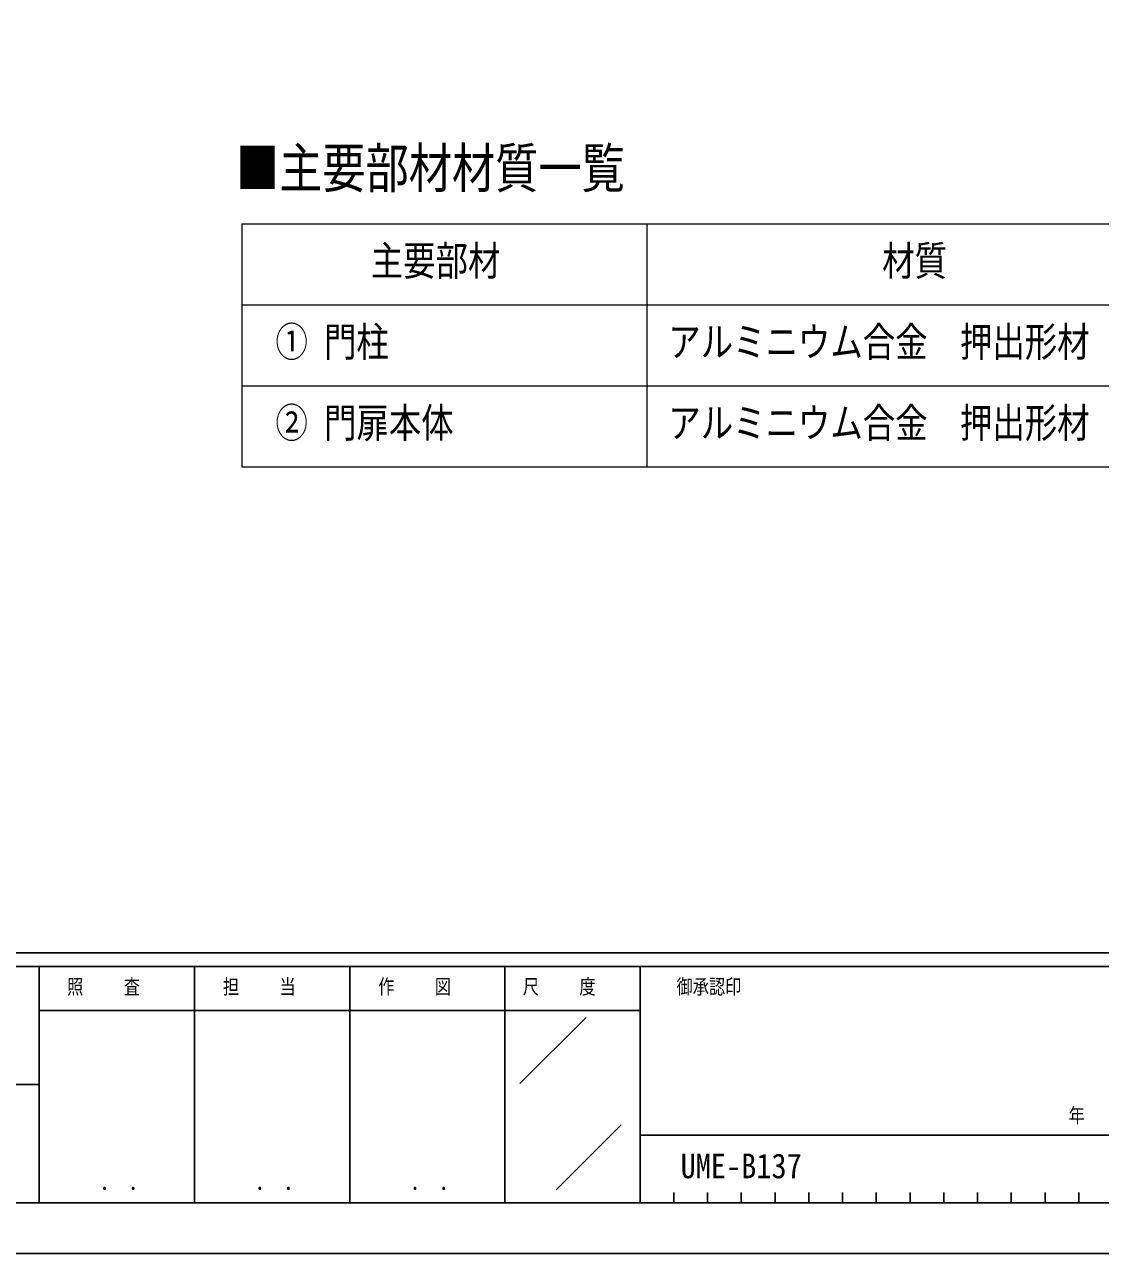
# Model space of a CAD drawing. Units: millimetres, scale not verified. Extents: x -4205 to 4205, y -2970 to 2970.
# Drawn here: x 1273 to 2867, y -2970 to -1150 of the extents above; entities that cross this region are included whole.
import ezdxf
from ezdxf.enums import TextEntityAlignment as Align

# ---------------------------------------------------------------- set-up
doc = ezdxf.new("R2010")
doc.units = ezdxf.units.MM
doc.header["$LTSCALE"] = 10
doc.layers.add('0-2_TABLE1', color=7, linetype='Continuous', lineweight=18)
doc.layers.add('0-3_USER1', color=3, linetype='Continuous')
doc.layers.add('0-8_YKK_ZWAK', color=7, linetype='Continuous')
doc.styles.add('ＭＳ ゴシック', font='')
doc.styles.get('ＭＳ ゴシック').set_extended_font_data('MS Gothic')

msp = doc.modelspace()

# ---------------------------------------------------------------- linework, layer by layer
at = {"layer": '0-2_TABLE1'}
for p, q in [((1595.02, -1445), (3695.02, -1445)), ((1595.02, -1445), (1595.02, -1805)), ((2195.02, -1445), (2195.02, -1805)), ((1595.02, -1565), (3695.02, -1565)), ((1595.02, -1685), (3695.02, -1685)), ((1595.02, -1805), (3695.02, -1805))]:
    msp.add_line(p, q, dxfattribs=at)
at = {"layer": '0-8_YKK_ZWAK'}
for p, q in [((3895.02, -2525), (-3904.98, -2525)), ((1295.02, -2545), (-4.98, -2545)), ((1525.02, -2545), (1525.02, -2895)), ((1755.02, -2545), (1755.02, -2895)), ((1985.02, -2545), (1985.02, -2895)), ((2185.02, -2545), (1985.02, -2545)), ((3217.52, -2545), (2185.02, -2545)), ((2185.02, -2545), (2185.02, -2895)), ((1985.02, -2610), (1295.02, -2610)), ((1985.02, -2610), (2185.02, -2610)), ((2007.1, -2718.29), (2105.04, -2620.36)), ((-4.98, -2720), (1295.02, -2720)), ((2060.67, -2875.99), (2156.89, -2779.77)), ((2185.02, -2795), (3217.52, -2795)), ((2235.02, -2880), (2235.02, -2895)), ((2285.02, -2880), (2285.02, -2895)), ((2335.02, -2880), (2335.02, -2895)), ((2385.02, -2880), (2385.02, -2895)), ((2435.02, -2880), (2435.02, -2895)), ((2485.02, -2880), (2485.02, -2895)), ((2535.02, -2880), (2535.02, -2895)), ((2585.02, -2880), (2585.02, -2895)), ((2635.02, -2880), (2635.02, -2895)), ((2685.02, -2880), (2685.02, -2895)), ((2735.02, -2880), (2735.02, -2895)), ((2785.02, -2880), (2785.02, -2895)), ((2835.02, -2880), (2835.02, -2895)), ((-4.98, -2895), (1295.02, -2895)), ((1295.02, -2895), (1985.02, -2895)), ((1985.02, -2895), (2185.02, -2895)), ((2185.02, -2895), (3217.52, -2895))]:
    msp.add_line(p, q, dxfattribs=at)
msp.add_lwpolyline([(-4205, -2970), (4205, -2970), (4205, 2970), (-4205, 2970)], close=True, dxfattribs=at)
msp.add_lwpolyline([(1985.02, -2545), (1295.02, -2545), (1295.02, -2895)], dxfattribs=at)

# ---------------------------------------------------------------- texts
at = {"layer": '0-2_TABLE1', "style": 'ＭＳ ゴシック', "width": 0.8}
for s, p in [('主要部材', (1786.22, -1535)), ('材質', (2543.82, -1535)), ('① 門柱', (1645.02, -1655)), ('アルミニウム合金\u3000押出形材', (2227.02, -1655)), ('② 門扉本体', (1645.02, -1775)), ('アルミニウム合金\u3000押出形材', (2227.02, -1775))]:
    msp.add_text(s, height=43.99, dxfattribs=at).set_placement(p, align=Align.BOTTOM_LEFT)
at = {"layer": '0-3_USER1', "style": 'ＭＳ ゴシック'}
for s, height, width, p in [('■主要部材材質一覧', 58.65, 0.8, (1586.49, -1409.42)), ('UME-B137', 36.66, 0.9, (2245.11, -2869.7))]:
    msp.add_text(s, height=height, dxfattribs=dict(at, width=width)).set_placement(p, align=Align.BOTTOM_LEFT)
at = {"layer": '0-8_YKK_ZWAK', "style": 'ＭＳ ゴシック', "width": 0.8}
for s, height, p in [('照     査', 21.99, (1336.42, -2592.5)), ('担     当', 21.99, (1567.22, -2592.5)), ('作     図', 21.99, (1797.22, -2592.5)), ('尺     度', 21.99, (2011.42, -2592.5)), ('御承認印', 21.99, (2239.14, -2592.5)), ('年        月        日', 21.99, (2819.91, -2783.21)), ('． ．', 25.92, (1385, -2884.35)), ('． ．', 25.92, (1615, -2884.35)), ('． ．', 25.92, (1845, -2884.35))]:
    msp.add_text(s, height=height, dxfattribs=at).set_placement(p, align=Align.BOTTOM_LEFT)

doc.saveas('drawing.dxf')
